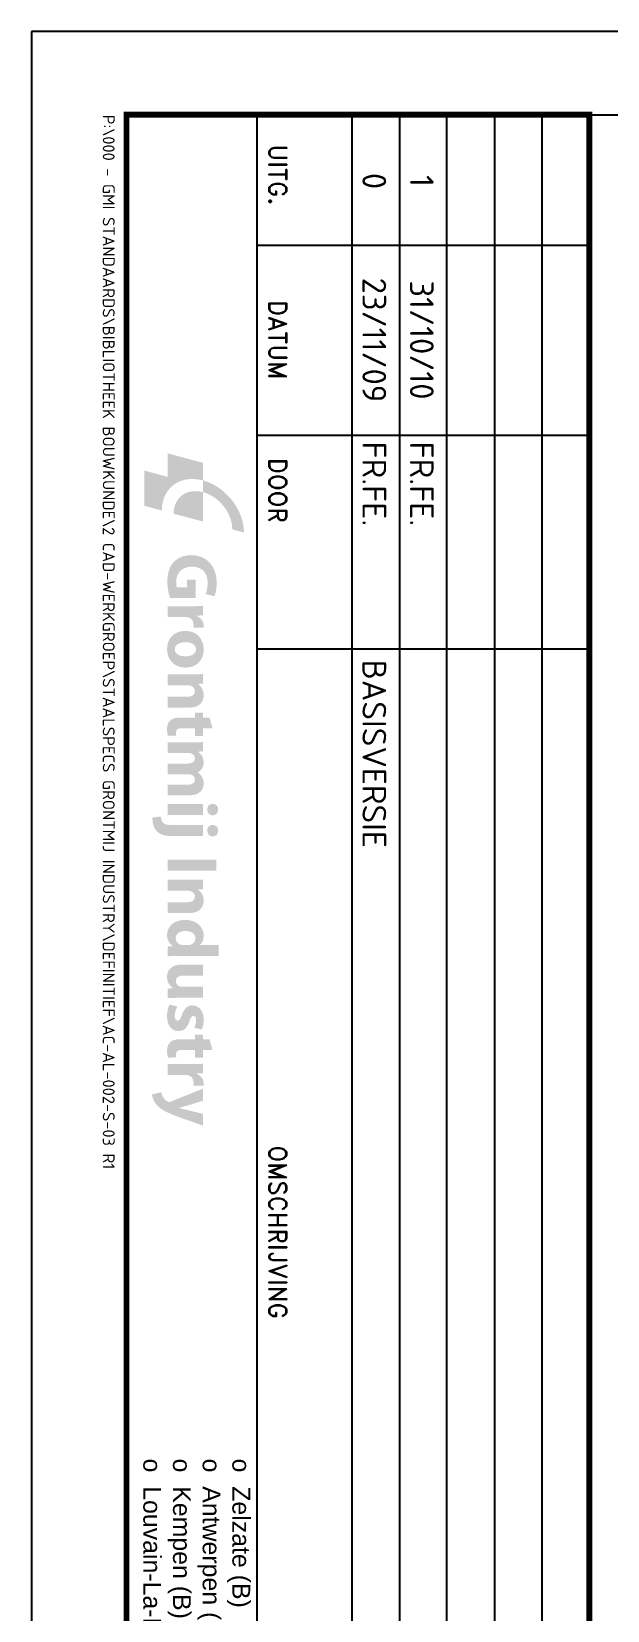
# Model space of a CAD drawing. Header units: millimetres. Extents: x -43 to 5897, y -195 to 8205.
# Drawn here: x -43 to 927, y 5545 to 8205 of the extents above; entities that cross this region are included whole.
import ezdxf
from ezdxf.enums import TextEntityAlignment as Align

# ---------------------------------------------------------------- set-up
doc = ezdxf.new("R2010")
doc.units = ezdxf.units.MM
doc.header["$LTSCALE"] = 20
doc.layers.get('0').update_dxf_attribs({"linetype": 'CONTINUOUS'})
for name, color, linetype in [('AC-0000-ALGEMEEN-co-25', 7, 'CONTINUOUS'), ('AC-0200-MAAT', 7, 'CONTINUOUS'), ('TITEL', 7, 'CONTINUOUS')]:
    doc.layers.add(name, color=color, linetype=linetype)
doc.layers.add('AC-0000-HULPLIJN-co-grijs', color=9, linetype='CONTINUOUS', plot=False)
doc.styles.add('ROMAND', font='romand')
doc.styles.get("Standard").update_dxf_attribs({"font": 'isocpeur.ttf'})

# ---------------------------------------------------------------- blocks, each defined once
blk = doc.blocks.new('Logo Grontmij Industry')
h = blk.add_hatch(color=12)
h.dxf.hatch_style = 2
edge = h.paths.add_edge_path()
edge.add_spline(control_points=[(6.81, 14.78), (8.35, 20.49), (14.23, 25.13), (19.95, 25.13), (19.95, 25.13), (19.17, 22.18), (19.17, 22.18), (15.08, 22.18), (10.88, 18.87), (9.78, 14.78), (9.78, 14.78), (6.83, 14.78), (6.83, 14.78), (6.83, 14.78), (6.81, 14.78), (6.81, 14.78)], knot_values=[0, 0, 0, 0, 1, 1, 1, 2, 2, 2, 3, 3, 3, 4, 4, 4, 5, 5, 5, 5], degree=3, periodic=0)
h = blk.add_hatch(color=156)
h.dxf.hatch_style = 2
edge = h.paths.add_edge_path()
edge.add_spline(control_points=[(36.42, 6.49), (35.57, 6.2), (33.96, 5.8), (32.35, 5.8), (30.12, 5.8), (28.51, 6.36), (27.39, 7.45), (26.27, 8.5), (25.65, 10.09), (25.67, 11.88), (25.69, 15.93), (28.64, 18.25), (32.63, 18.25), (34.21, 18.25), (35.42, 17.94), (36.02, 17.65), (36.02, 17.65), (35.44, 15.45), (35.44, 15.45), (34.77, 15.73), (33.94, 15.97), (32.6, 15.97), (30.3, 15.97), (28.56, 14.67), (28.56, 12.03), (28.56, 9.51), (30.14, 8.03), (32.4, 8.03), (33.03, 8.03), (33.54, 8.1), (33.76, 8.21), (33.76, 8.21), (33.76, 10.76), (33.76, 10.76), (33.76, 10.76), (31.87, 10.76), (31.87, 10.76), (31.87, 10.76), (31.87, 12.91), (31.87, 12.91), (31.87, 12.91), (36.42, 12.91), (36.42, 12.91), (36.42, 12.91), (36.42, 6.49), (36.42, 6.49)], knot_values=[0, 0, 0, 0, 1, 1, 1, 2, 2, 2, 3, 3, 3, 4, 4, 4, 5, 5, 5, 6, 6, 6, 7, 7, 7, 8, 8, 8, 9, 9, 9, 10, 10, 10, 11, 11, 11, 12, 12, 12, 13, 13, 13, 14, 14, 14, 15, 15, 15, 15], degree=3, periodic=0)
h = blk.add_hatch(color=156)
h.dxf.hatch_style = 2
edge = h.paths.add_edge_path()
edge.add_spline(control_points=[(69.28, 17.18), (69.28, 17.18), (69.28, 14.78), (69.28, 14.78), (69.28, 14.78), (71.25, 14.78), (71.25, 14.78), (71.25, 14.78), (71.25, 12.75), (71.25, 12.75), (71.25, 12.75), (69.28, 12.75), (69.28, 12.75), (69.28, 12.75), (69.28, 9.55), (69.28, 9.55), (69.28, 8.48), (69.53, 7.99), (70.36, 7.99), (70.74, 7.99), (70.91, 8.01), (71.18, 8.06), (71.18, 8.06), (71.2, 5.98), (71.2, 5.98), (70.83, 5.84), (70.18, 5.73), (69.4, 5.73), (68.52, 5.73), (67.78, 6.05), (67.34, 6.51), (66.83, 7.03), (66.58, 7.88), (66.58, 9.13), (66.58, 9.13), (66.58, 12.75), (66.58, 12.75), (66.58, 12.75), (65.4, 12.75), (65.4, 12.75), (65.4, 12.75), (65.4, 14.78), (65.4, 14.78), (65.4, 14.78), (66.58, 14.78), (66.58, 14.78), (66.58, 14.78), (66.58, 16.44), (66.58, 16.44), (66.58, 16.44), (69.28, 17.18), (69.28, 17.18)], knot_values=[0, 0, 0, 0, 1, 1, 1, 2, 2, 2, 3, 3, 3, 4, 4, 4, 5, 5, 5, 6, 6, 6, 7, 7, 7, 8, 8, 8, 9, 9, 9, 10, 10, 10, 11, 11, 11, 12, 12, 12, 13, 13, 13, 14, 14, 14, 15, 15, 15, 16, 16, 16, 17, 17, 17, 17], degree=3, periodic=0)
h = blk.add_hatch(color=156)
h.dxf.hatch_style = 2
edge = h.paths.add_edge_path()
edge.add_spline(control_points=[(88.4, 5.93), (88.4, 5.93), (88.4, 14.78), (88.4, 14.78), (88.4, 14.78), (91.15, 14.78), (91.15, 14.78), (91.15, 14.78), (91.15, 5.93), (91.15, 5.93), (91.15, 5.93), (88.4, 5.93), (88.4, 5.93)], knot_values=[0, 0, 0, 0, 1, 1, 1, 2, 2, 2, 3, 3, 3, 4, 4, 4, 4], degree=3, periodic=0)
edge = h.paths.add_edge_path()
edge.add_spline(control_points=[(91.24, 17.24), (91.24, 16.48), (90.66, 15.86), (89.76, 15.86), (88.89, 15.86), (88.31, 16.48), (88.33, 17.24), (88.31, 18.03), (88.89, 18.63), (89.78, 18.63), (90.66, 18.63), (91.23, 18.03), (91.24, 17.24)], knot_values=[0, 0, 0, 0, 1, 1, 1, 2, 2, 2, 3, 3, 3, 4, 4, 4, 4], degree=3, periodic=0)
h = blk.add_hatch(color=156)
h.dxf.hatch_style = 2
edge = h.paths.add_edge_path()
edge.add_spline(control_points=[(96.55, 17.24), (96.55, 16.48), (95.98, 15.86), (95.06, 15.86), (94.19, 15.86), (93.63, 16.48), (93.63, 17.24), (93.63, 18.03), (94.19, 18.63), (95.1, 18.63), (95.98, 18.63), (96.53, 18.03), (96.55, 17.24)], knot_values=[0, 0, 0, 0, 1, 1, 1, 2, 2, 2, 3, 3, 3, 4, 4, 4, 4], degree=3, periodic=0)
edge = h.paths.add_edge_path()
edge.add_spline(control_points=[(91.53, 4.19), (92.26, 4.24), (92.82, 4.41), (93.16, 4.77), (93.56, 5.19), (93.7, 5.89), (93.7, 7.65), (93.7, 7.65), (93.7, 14.78), (93.7, 14.78), (93.7, 14.78), (96.47, 14.78), (96.47, 14.78), (96.47, 14.78), (96.47, 7), (96.47, 7), (96.47, 5.06), (96.04, 3.88), (95.22, 3.12), (94.41, 2.36), (93.13, 2.04), (91.8, 2.04), (91.8, 2.04), (91.53, 4.19), (91.53, 4.19)], knot_values=[0, 0, 0, 0, 1, 1, 1, 2, 2, 2, 3, 3, 3, 4, 4, 4, 5, 5, 5, 6, 6, 6, 7, 7, 7, 8, 8, 8, 8], degree=3, periodic=0)
h = blk.add_hatch(color=156)
h.dxf.hatch_style = 2
edge = h.paths.add_edge_path()
edge.add_spline(control_points=[(105.14, 18.12), (105.14, 18.12), (105.14, 5.93), (105.14, 5.93), (105.14, 5.93), (102.37, 5.93), (102.37, 5.93), (102.37, 5.93), (102.37, 18.12), (102.37, 18.12), (102.37, 18.12), (105.14, 18.12), (105.14, 18.12)], knot_values=[0, 0, 0, 0, 1, 1, 1, 2, 2, 2, 3, 3, 3, 4, 4, 4, 4], degree=3, periodic=0)
h = blk.add_hatch(color=156)
edge = h.paths.add_edge_path(flags=16)
edge.add_spline(control_points=[(123.92, 11.03), (123.92, 11.18), (123.9, 11.37), (123.89, 11.52), (123.72, 12.26), (123.13, 12.88), (122.28, 12.88), (121.03, 12.88), (120.38, 11.75), (120.38, 10.36), (120.38, 8.86), (121.12, 7.92), (122.26, 7.92), (123.05, 7.92), (123.69, 8.46), (123.85, 9.24), (123.9, 9.44), (123.92, 9.64), (123.92, 9.87), (123.92, 9.87), (123.92, 11.03), (123.92, 11.03)], knot_values=[0, 0, 0, 0, 1, 1, 1, 2, 2, 2, 3, 3, 3, 4, 4, 4, 5, 5, 5, 6, 6, 6, 7, 7, 7, 7], degree=3, periodic=0)
edge = h.paths.add_edge_path()
edge.add_spline(control_points=[(126.67, 18.78), (126.67, 18.78), (126.67, 8.57), (126.67, 8.57), (126.67, 7.57), (126.71, 6.52), (126.75, 5.93), (126.75, 5.93), (124.3, 5.93), (124.3, 5.93), (124.3, 5.93), (124.18, 7.23), (124.18, 7.23), (124.18, 7.23), (124.14, 7.23), (124.14, 7.23), (123.58, 6.24), (122.51, 5.73), (121.37, 5.73), (119.27, 5.73), (117.59, 7.52), (117.59, 10.27), (117.57, 13.26), (119.44, 14.97), (121.55, 14.97), (122.64, 14.97), (123.49, 14.59), (123.89, 13.98), (123.89, 13.98), (123.92, 13.98), (123.92, 13.98), (123.92, 13.98), (123.92, 18.78), (123.92, 18.78), (123.92, 18.78), (126.67, 18.78), (126.67, 18.78)], knot_values=[0, 0, 0, 0, 1, 1, 1, 2, 2, 2, 3, 3, 3, 4, 4, 4, 5, 5, 5, 6, 6, 6, 7, 7, 7, 8, 8, 8, 9, 9, 9, 10, 10, 10, 11, 11, 11, 12, 12, 12, 12], degree=3, periodic=0)
h = blk.add_hatch(color=156)
h.dxf.hatch_style = 2
edge = h.paths.add_edge_path()
edge.add_spline(control_points=[(150.36, 17.18), (150.36, 17.18), (150.36, 14.78), (150.36, 14.78), (150.36, 14.78), (152.33, 14.78), (152.33, 14.78), (152.33, 14.78), (152.33, 12.75), (152.33, 12.75), (152.33, 12.75), (150.36, 12.75), (150.36, 12.75), (150.36, 12.75), (150.36, 9.55), (150.36, 9.55), (150.36, 8.48), (150.61, 7.99), (151.45, 7.99), (151.83, 7.99), (151.99, 8.01), (152.26, 8.06), (152.26, 8.06), (152.28, 5.98), (152.28, 5.98), (151.92, 5.84), (151.26, 5.73), (150.49, 5.73), (149.6, 5.73), (148.86, 6.05), (148.42, 6.51), (147.92, 7.03), (147.66, 7.88), (147.66, 9.13), (147.66, 9.13), (147.66, 12.75), (147.66, 12.75), (147.66, 12.75), (146.49, 12.75), (146.49, 12.75), (146.49, 12.75), (146.49, 14.78), (146.49, 14.78), (146.49, 14.78), (147.66, 14.78), (147.66, 14.78), (147.66, 14.78), (147.66, 16.44), (147.66, 16.44), (147.66, 16.44), (150.36, 17.18), (150.36, 17.18)], knot_values=[0, 0, 0, 0, 1, 1, 1, 2, 2, 2, 3, 3, 3, 4, 4, 4, 5, 5, 5, 6, 6, 6, 7, 7, 7, 8, 8, 8, 9, 9, 9, 10, 10, 10, 11, 11, 11, 12, 12, 12, 13, 13, 13, 14, 14, 14, 15, 15, 15, 16, 16, 16, 17, 17, 17, 17], degree=3, periodic=0)
h = blk.add_hatch(color=156)
h.dxf.hatch_style = 2
edge = h.paths.add_edge_path()
edge.add_spline(control_points=[(17.18, 14.79), (17.18, 14.79), (15.21, 7.39), (15.21, 7.39), (11.12, 7.39), (8.69, 10.7), (9.8, 14.78), (9.8, 14.78), (17.18, 14.79), (17.18, 14.79)], knot_values=[0, 0, 0, 0, 1, 1, 1, 2, 2, 2, 3, 3, 3, 3], degree=3, periodic=0)
edge = h.paths.add_edge_path()
edge.add_spline(control_points=[(6.83, 14.79), (5.29, 9.08), (8.68, 4.44), (14.4, 4.44), (14.4, 4.44), (13.22, -0.01), (13.22, -0.01), (13.22, -0.01), (4.33, -0.01), (4.33, -0.01), (4.33, -0.01), (5.93, 5.91), (5.93, 5.91), (5.93, 5.91), (0.01, 5.91), (0.01, 5.91), (0.01, 5.91), (2.38, 14.79), (2.38, 14.79), (2.38, 14.79), (6.81, 14.79), (6.81, 14.79), (6.81, 14.79), (6.83, 14.79), (6.83, 14.79)], knot_values=[0, 0, 0, 0, 1, 1, 1, 2, 2, 2, 3, 3, 3, 4, 4, 4, 5, 5, 5, 6, 6, 6, 7, 7, 7, 8, 8, 8, 8], degree=3, periodic=0)
h = blk.add_hatch(color=156)
h.dxf.hatch_style = 2
edge = h.paths.add_edge_path()
edge.add_spline(control_points=[(38.53, 11.86), (38.53, 13.17), (38.5, 14.02), (38.46, 14.78), (38.46, 14.78), (40.83, 14.78), (40.83, 14.78), (40.83, 14.78), (40.92, 13.15), (40.92, 13.15), (40.92, 13.15), (40.99, 13.15), (40.99, 13.15), (41.45, 14.43), (42.53, 14.97), (43.38, 14.97), (43.64, 14.97), (43.76, 14.97), (43.96, 14.94), (43.96, 14.94), (43.96, 12.33), (43.96, 12.33), (43.76, 12.39), (43.53, 12.42), (43.22, 12.42), (42.21, 12.42), (41.52, 11.88), (41.34, 11.03), (41.3, 10.85), (41.28, 10.63), (41.28, 10.42), (41.28, 10.42), (41.28, 5.93), (41.28, 5.93), (41.28, 5.93), (38.53, 5.93), (38.53, 5.93), (38.53, 5.93), (38.53, 11.86), (38.53, 11.86)], knot_values=[0, 0, 0, 0, 1, 1, 1, 2, 2, 2, 3, 3, 3, 4, 4, 4, 5, 5, 5, 6, 6, 6, 7, 7, 7, 8, 8, 8, 9, 9, 9, 10, 10, 10, 11, 11, 11, 12, 12, 12, 13, 13, 13, 13], degree=3, periodic=0)
h = blk.add_hatch(color=156)
edge = h.paths.add_edge_path(flags=16)
edge.add_spline(control_points=[(47.6, 10.36), (47.6, 8.84), (48.23, 7.7), (49.41, 7.7), (50.48, 7.7), (51.16, 8.77), (51.16, 10.36), (51.16, 11.68), (50.66, 13.02), (49.41, 13.02), (48.09, 13.02), (47.6, 11.66), (47.6, 10.36)], knot_values=[0, 0, 0, 0, 1, 1, 1, 2, 2, 2, 3, 3, 3, 4, 4, 4, 4], degree=3, periodic=0)
edge = h.paths.add_edge_path()
edge.add_spline(control_points=[(54, 10.45), (54, 7.21), (51.71, 5.73), (49.34, 5.73), (46.75, 5.73), (44.76, 7.43), (44.76, 10.29), (44.76, 13.15), (46.64, 14.97), (49.48, 14.97), (52.2, 14.97), (54, 13.11), (54, 10.45)], knot_values=[0, 0, 0, 0, 1, 1, 1, 2, 2, 2, 3, 3, 3, 4, 4, 4, 4], degree=3, periodic=0)
h = blk.add_hatch(color=156)
h.dxf.hatch_style = 2
edge = h.paths.add_edge_path()
edge.add_spline(control_points=[(55.71, 11.95), (55.71, 13.06), (55.67, 14), (55.63, 14.78), (55.63, 14.78), (58.02, 14.78), (58.02, 14.78), (58.02, 14.78), (58.15, 13.56), (58.15, 13.56), (58.15, 13.56), (58.2, 13.56), (58.2, 13.56), (58.56, 14.12), (59.47, 14.97), (60.94, 14.97), (62.74, 14.97), (64.1, 13.78), (64.1, 11.18), (64.1, 11.18), (64.1, 5.93), (64.1, 5.93), (64.1, 5.93), (61.35, 5.93), (61.35, 5.93), (61.35, 5.93), (61.35, 10.83), (61.35, 10.83), (61.35, 11.97), (60.95, 12.75), (59.96, 12.75), (59.2, 12.75), (58.75, 12.22), (58.56, 11.72), (58.49, 11.54), (58.46, 11.28), (58.46, 11.03), (58.46, 11.03), (58.46, 5.93), (58.46, 5.93), (58.46, 5.93), (55.71, 5.93), (55.71, 5.93), (55.71, 5.93), (55.71, 11.95), (55.71, 11.95)], knot_values=[0, 0, 0, 0, 1, 1, 1, 2, 2, 2, 3, 3, 3, 4, 4, 4, 5, 5, 5, 6, 6, 6, 7, 7, 7, 8, 8, 8, 9, 9, 9, 10, 10, 10, 11, 11, 11, 12, 12, 12, 13, 13, 13, 14, 14, 14, 15, 15, 15, 15], degree=3, periodic=0)
h = blk.add_hatch(color=156)
h.dxf.hatch_style = 2
edge = h.paths.add_edge_path()
edge.add_spline(control_points=[(72.84, 11.95), (72.84, 13.06), (72.81, 14), (72.77, 14.78), (72.77, 14.78), (75.09, 14.78), (75.09, 14.78), (75.09, 14.78), (75.21, 13.58), (75.21, 13.58), (75.21, 13.58), (75.27, 13.58), (75.27, 13.58), (75.65, 14.14), (76.42, 14.97), (77.94, 14.97), (79.08, 14.97), (79.99, 14.4), (80.37, 13.47), (80.37, 13.47), (80.41, 13.47), (80.41, 13.47), (80.73, 13.94), (81.13, 14.29), (81.55, 14.54), (82.03, 14.83), (82.58, 14.97), (83.23, 14.97), (84.93, 14.97), (86.21, 13.78), (86.21, 11.14), (86.21, 11.14), (86.21, 5.93), (86.21, 5.93), (86.21, 5.93), (83.54, 5.93), (83.54, 5.93), (83.54, 5.93), (83.54, 10.74), (83.54, 10.74), (83.54, 12.03), (83.12, 12.77), (82.23, 12.77), (81.6, 12.77), (81.15, 12.33), (80.97, 11.81), (80.89, 11.61), (80.86, 11.32), (80.86, 11.1), (80.86, 11.1), (80.86, 5.93), (80.86, 5.93), (80.86, 5.93), (78.18, 5.93), (78.18, 5.93), (78.18, 5.93), (78.18, 10.89), (78.18, 10.89), (78.18, 12.01), (77.78, 12.77), (76.91, 12.77), (76.21, 12.77), (75.79, 12.22), (75.63, 11.77), (75.54, 11.56), (75.52, 11.3), (75.52, 11.08), (75.52, 11.08), (75.52, 5.93), (75.52, 5.93), (75.52, 5.93), (72.84, 5.93), (72.84, 5.93), (72.84, 5.93), (72.84, 11.95), (72.84, 11.95)], knot_values=[0, 0, 0, 0, 1, 1, 1, 2, 2, 2, 3, 3, 3, 4, 4, 4, 5, 5, 5, 6, 6, 6, 7, 7, 7, 8, 8, 8, 9, 9, 9, 10, 10, 10, 11, 11, 11, 12, 12, 12, 13, 13, 13, 14, 14, 14, 15, 15, 15, 16, 16, 16, 17, 17, 17, 18, 18, 18, 19, 19, 19, 20, 20, 20, 21, 21, 21, 22, 22, 22, 23, 23, 23, 24, 24, 24, 25, 25, 25, 25], degree=3, periodic=0)
h = blk.add_hatch(color=156)
h.dxf.hatch_style = 2
edge = h.paths.add_edge_path()
edge.add_spline(control_points=[(107.49, 11.95), (107.49, 13.06), (107.46, 14), (107.42, 14.78), (107.42, 14.78), (109.81, 14.78), (109.81, 14.78), (109.81, 14.78), (109.94, 13.56), (109.94, 13.56), (109.94, 13.56), (109.99, 13.56), (109.99, 13.56), (110.35, 14.12), (111.26, 14.97), (112.72, 14.97), (114.53, 14.97), (115.89, 13.78), (115.89, 11.18), (115.89, 11.18), (115.89, 5.93), (115.89, 5.93), (115.89, 5.93), (113.14, 5.93), (113.14, 5.93), (113.14, 5.93), (113.14, 10.83), (113.14, 10.83), (113.14, 11.97), (112.74, 12.75), (111.74, 12.75), (110.98, 12.75), (110.53, 12.22), (110.35, 11.72), (110.28, 11.54), (110.24, 11.28), (110.24, 11.03), (110.24, 11.03), (110.24, 5.93), (110.24, 5.93), (110.24, 5.93), (107.49, 5.93), (107.49, 5.93), (107.49, 5.93), (107.49, 11.95), (107.49, 11.95)], knot_values=[0, 0, 0, 0, 1, 1, 1, 2, 2, 2, 3, 3, 3, 4, 4, 4, 5, 5, 5, 6, 6, 6, 7, 7, 7, 8, 8, 8, 9, 9, 9, 10, 10, 10, 11, 11, 11, 12, 12, 12, 13, 13, 13, 14, 14, 14, 15, 15, 15, 15], degree=3, periodic=0)
h = blk.add_hatch(color=156)
h.dxf.hatch_style = 2
edge = h.paths.add_edge_path()
edge.add_spline(control_points=[(137.22, 8.77), (137.22, 7.61), (137.26, 6.67), (137.3, 5.93), (137.3, 5.93), (134.91, 5.93), (134.91, 5.93), (134.91, 5.93), (134.78, 7.18), (134.78, 7.18), (134.78, 7.18), (134.73, 7.18), (134.73, 7.18), (134.38, 6.63), (133.55, 5.73), (131.96, 5.73), (130.17, 5.73), (128.84, 6.85), (128.84, 9.58), (128.84, 9.58), (128.84, 14.78), (128.84, 14.78), (128.84, 14.78), (131.61, 14.78), (131.61, 14.78), (131.61, 14.78), (131.61, 10.02), (131.61, 10.02), (131.61, 8.73), (132.03, 7.95), (132.99, 7.95), (133.75, 7.95), (134.18, 8.48), (134.36, 8.91), (134.44, 9.08), (134.45, 9.29), (134.45, 9.51), (134.45, 9.51), (134.45, 14.78), (134.45, 14.78), (134.45, 14.78), (137.22, 14.78), (137.22, 14.78), (137.22, 14.78), (137.22, 8.77), (137.22, 8.77)], knot_values=[0, 0, 0, 0, 1, 1, 1, 2, 2, 2, 3, 3, 3, 4, 4, 4, 5, 5, 5, 6, 6, 6, 7, 7, 7, 8, 8, 8, 9, 9, 9, 10, 10, 10, 11, 11, 11, 12, 12, 12, 13, 13, 13, 14, 14, 14, 15, 15, 15, 15], degree=3, periodic=0)
h = blk.add_hatch(color=156)
h.dxf.hatch_style = 2
edge = h.paths.add_edge_path()
edge.add_spline(control_points=[(139.41, 8.33), (139.92, 8.03), (140.97, 7.66), (141.78, 7.66), (142.61, 7.66), (142.96, 7.95), (142.96, 8.41), (142.96, 8.86), (142.69, 9.08), (141.66, 9.42), (139.83, 10.04), (139.12, 11.03), (139.14, 12.06), (139.14, 13.73), (140.55, 14.97), (142.74, 14.97), (143.77, 14.97), (144.7, 14.74), (145.24, 14.47), (145.24, 14.47), (144.75, 12.57), (144.75, 12.57), (144.35, 12.79), (143.59, 13.07), (142.83, 13.07), (142.16, 13.07), (141.78, 12.8), (141.78, 12.35), (141.78, 11.94), (142.13, 11.72), (143.21, 11.34), (144.89, 10.76), (145.6, 9.91), (145.62, 8.61), (145.62, 6.96), (144.32, 5.73), (141.78, 5.73), (140.62, 5.73), (139.59, 6), (138.92, 6.36), (138.92, 6.36), (139.41, 8.33), (139.41, 8.33)], knot_values=[0, 0, 0, 0, 1, 1, 1, 2, 2, 2, 3, 3, 3, 4, 4, 4, 5, 5, 5, 6, 6, 6, 7, 7, 7, 8, 8, 8, 9, 9, 9, 10, 10, 10, 11, 11, 11, 12, 12, 12, 13, 13, 13, 14, 14, 14, 14], degree=3, periodic=0)
h = blk.add_hatch(color=156)
h.dxf.hatch_style = 2
edge = h.paths.add_edge_path()
edge.add_spline(control_points=[(153.92, 11.86), (153.92, 13.17), (153.89, 14.02), (153.85, 14.78), (153.85, 14.78), (156.22, 14.78), (156.22, 14.78), (156.22, 14.78), (156.31, 13.15), (156.31, 13.15), (156.31, 13.15), (156.38, 13.15), (156.38, 13.15), (156.84, 14.43), (157.92, 14.97), (158.77, 14.97), (159.03, 14.97), (159.15, 14.97), (159.35, 14.94), (159.35, 14.94), (159.35, 12.33), (159.35, 12.33), (159.15, 12.39), (158.92, 12.42), (158.61, 12.42), (157.6, 12.42), (156.91, 11.88), (156.73, 11.03), (156.69, 10.85), (156.67, 10.63), (156.67, 10.42), (156.67, 10.42), (156.67, 5.93), (156.67, 5.93), (156.67, 5.93), (153.92, 5.93), (153.92, 5.93), (153.92, 5.93), (153.92, 11.86), (153.92, 11.86)], knot_values=[0, 0, 0, 0, 1, 1, 1, 2, 2, 2, 3, 3, 3, 4, 4, 4, 5, 5, 5, 6, 6, 6, 7, 7, 7, 8, 8, 8, 9, 9, 9, 10, 10, 10, 11, 11, 11, 12, 12, 12, 13, 13, 13, 13], degree=3, periodic=0)
h = blk.add_hatch(color=156)
h.dxf.hatch_style = 2
edge = h.paths.add_edge_path()
edge.add_spline(control_points=[(163.19, 14.78), (163.19, 14.78), (164.51, 10.43), (164.51, 10.43), (164.65, 9.91), (164.83, 9.26), (164.94, 8.79), (164.94, 8.79), (165, 8.79), (165, 8.79), (165.12, 9.26), (165.27, 9.93), (165.4, 10.43), (165.4, 10.43), (166.48, 14.78), (166.48, 14.78), (166.48, 14.78), (169.43, 14.78), (169.43, 14.78), (169.43, 14.78), (167.37, 8.95), (167.37, 8.95), (166.1, 5.44), (165.25, 4.03), (164.26, 3.14), (163.3, 2.31), (162.28, 2.02), (161.6, 1.93), (161.6, 1.93), (161.02, 4.26), (161.02, 4.26), (161.36, 4.32), (161.79, 4.48), (162.21, 4.73), (162.63, 4.95), (163.08, 5.38), (163.35, 5.84), (163.44, 5.96), (163.5, 6.11), (163.5, 6.24), (163.5, 6.33), (163.48, 6.47), (163.37, 6.69), (163.37, 6.69), (160.13, 14.78), (160.13, 14.78), (160.13, 14.78), (163.19, 14.78), (163.19, 14.78)], knot_values=[0, 0, 0, 0, 1, 1, 1, 2, 2, 2, 3, 3, 3, 4, 4, 4, 5, 5, 5, 6, 6, 6, 7, 7, 7, 8, 8, 8, 9, 9, 9, 10, 10, 10, 11, 11, 11, 12, 12, 12, 13, 13, 13, 14, 14, 14, 15, 15, 15, 16, 16, 16, 16], degree=3, periodic=0)
blk = doc.blocks.new('TH-GI-A3-N')
at = {"layer": 'TITEL', "color": 7}
for p, q in [((11, 11), (11, 39)), ((27, 11), (27, 39)), ((45, 11), (45, 39)), ((0, 35), (190, 35)), ((0, 31), (190, 31)), ((190, 27), (0, 27)), ((0, 23), (190, 23)), ((190, 19), (0, 19)), ((190, 11), (0, 11))]:
    blk.add_line(p, q, dxfattribs=at)
at = {"layer": 'TITEL', "color": 7, "const_width": 0.5}
blk.add_lwpolyline([(406, 0), (0, 0), (0, 39), (406, 39)], close=True, dxfattribs=at)
at = {"layer": 'TITEL', "color": 7, "xscale": 0.3342401487458133, "yscale": 0.3342401487458213, "zscale": 0.3342401487458221}
blk.add_blockref('Logo Grontmij Industry', (28.53, 1.5), dxfattribs=at)
at = {"insert": (113.21, 10.42), "char_height": 1.5, "width": 41.7939, "attachment_point": 1}
blk.add_mtext('{\\fArial|b0|i0|c0|p34;o  Zelzate (B)^I^I+32 9 345 70 67\\Po  Antwerpen (B)^I^I+32 3 500 11 90\\Po  Kempen (B)^I^I+32 10 28 27 20\\Po  Louvain-La-Neuve (B)^I+32 10 24 20 70}', dxfattribs=at)
at = {"color": 7}
for tag, p in [('UITGAVE', (5.59, 35.88)), ('DATUM', (18.98, 35.88)), ('UITGAVE', (5.59, 31.88)), ('DATUM', (18.98, 31.88)), ('UITGAVE', (5.59, 27.88)), ('DATUM', (18.98, 27.88)), ('UITGAVE', (5.59, 23.88)), ('DATUM', (18.98, 23.88)), ('UITGAVE', (5.59, 19.88)), ('DATUM', (18.98, 19.88))]:
    blk.add_attdef(tag, text='', height=2, dxfattribs=at).set_placement(p, align=Align.CENTER)
for tag, p in [('DOOR', (27.54, 35.88)), ('OMSCHRIJVING', (45.91, 35.88)), ('CONTNAAM', (155.42, 35.88)), ('AUTNAAM', (172.92, 35.88)), ('DOOR', (27.54, 31.88)), ('OMSCHRIJVING', (45.91, 31.88)), ('CONTNAAM', (155.42, 31.88)), ('AUTNAAM', (172.92, 31.88)), ('DOOR', (27.54, 27.88)), ('OMSCHRIJVING', (45.91, 27.88)), ('CONTNAAM', (155.42, 27.88)), ('AUTNAAM', (172.92, 27.88)), ('DOOR', (27.54, 23.88)), ('OMSCHRIJVING', (45.91, 23.88)), ('CONTNAAM', (155.42, 23.88)), ('AUTNAAM', (172.92, 23.88)), ('DOOR', (27.54, 19.88)), ('OMSCHRIJVING', (45.91, 19.88)), ('CONTNAAM', (155.42, 19.88)), ('AUTNAAM', (172.92, 19.88))]:
    blk.add_attdef(tag, p, '', height=2, dxfattribs=at)
at = {"color": 2, "style": 'ROMAND'}
for tag, p, height in [('OPDRACHTGEVER', (221.83, 31.8), 3), ('DOCNRKLANT.', (340.33, 31), 2.5), ('DOCNR.', (340.33, 21.49), 2.5), ('ONDERW1', (221.83, 11.8), 3), ('ONDERW2', (221.83, 6.13), 3)]:
    blk.add_attdef(tag, p, '', height=height, dxfattribs=at)
at = {"color": 2, "style": 'ROMAND', "width": 0.9}
blk.add_attdef('PROJECT', (221.83, 21.8), '', height=3, dxfattribs=at)
at = {"color": 7, "style": 'ROMAND'}
for tag, p in [('SCHAAL', (353.01, 6.38)), ('FORMAAT', (353.01, 1.38))]:
    blk.add_attdef(tag, p, '', height=2, dxfattribs=at)
at = {"color": 2, "style": 'ROMAND'}
blk.add_attdef('UITGAVE', text='', height=2.5, dxfattribs=at).set_placement((384, 2), align=Align.CENTER)
at = {"layer": 'TITEL', "color": 7, "style": 'ROMAND'}
for s, p in [('UITG.', (2.51, 12)), ('DATUM', (15.62, 12)), ('DOOR', (28.91, 12)), ('               OMSCHRIJVING               ', (70.06, 12))]:
    blk.add_text(s, height=1.5, dxfattribs=at).set_placement(p)
blk = doc.blocks.new('A3')
at = {"color": 7}
blk.add_lwpolyline([(0, 0), (420.00236, 0), (420.00236, 297), (0, 297)], close=True, dxfattribs=at)
at = {"color": 4}
blk.add_lwpolyline([(7, 289), (413.00236, 289), (413.00236, 8), (7, 8)], close=True, dxfattribs=at)
at = {"layer": 'AC-0000-HULPLIJN-co-grijs', "color": 1, "insert": (7, 7), "char_height": 1, "attachment_point": 1}
blk.add_mtext('P:\\\\000 - GMI STANDAARDS\\\\BIBLIOTHEEK BOUWKUNDE\\\\2 CAD-WERKGROEP\\\\STAALSPECS GRONTMIJ INDUSTRY\\\\DEFINITIEF\\\\AC-AL-002-S-03 R1', dxfattribs=at)

msp = doc.modelspace()

# ---------------------------------------------------------------- block references
at = {"layer": 'AC-0000-ALGEMEEN-co-25', "xscale": 20, "yscale": 20, "zscale": 20, "rotation": 270}
msp.add_blockref('A3', (-43, 8205.2), dxfattribs=at)
at = {"layer": 'AC-0200-MAAT'}
ref = msp.add_blockref('TH-GI-A3-N', (117, 8065.2), dxfattribs=dict(at, xscale=20, yscale=20, zscale=20, rotation=270))
ref.add_attrib('UITGAVE', '0', dxfattribs={"layer": '0', "color": 7, "height": 40, "rotation": 270}).set_placement((514.6, 7953.4), align=Align.CENTER)
ref.add_attrib('DATUM', '23/11/09', dxfattribs={"layer": '0', "color": 7, "height": 40, "rotation": 270}).set_placement((514.6, 7685.6), align=Align.CENTER)
ref.add_attrib('DOOR', 'FR.FE.', (514.6, 7514.4), dxfattribs={"layer": '0', "color": 7, "height": 40, "rotation": 270})
ref.add_attrib('OMSCHRIJVING', 'BASISVERSIE', (514.6, 7147), dxfattribs={"layer": '0', "color": 7, "height": 40, "rotation": 270})
ref.add_attrib('UITGAVE', '1', dxfattribs={"layer": '0', "color": 7, "height": 40, "rotation": 270}).set_placement((594.6, 7953.4), align=Align.CENTER)
ref.add_attrib('DATUM', '31/10/10', dxfattribs={"layer": '0', "color": 7, "height": 40, "rotation": 270}).set_placement((594.6, 7685.6), align=Align.CENTER)
ref.add_attrib('DOOR', 'FR.FE.', (594.6, 7514.4), dxfattribs={"layer": '0', "color": 7, "height": 40, "rotation": 270})

doc.saveas('drawing.dxf')
